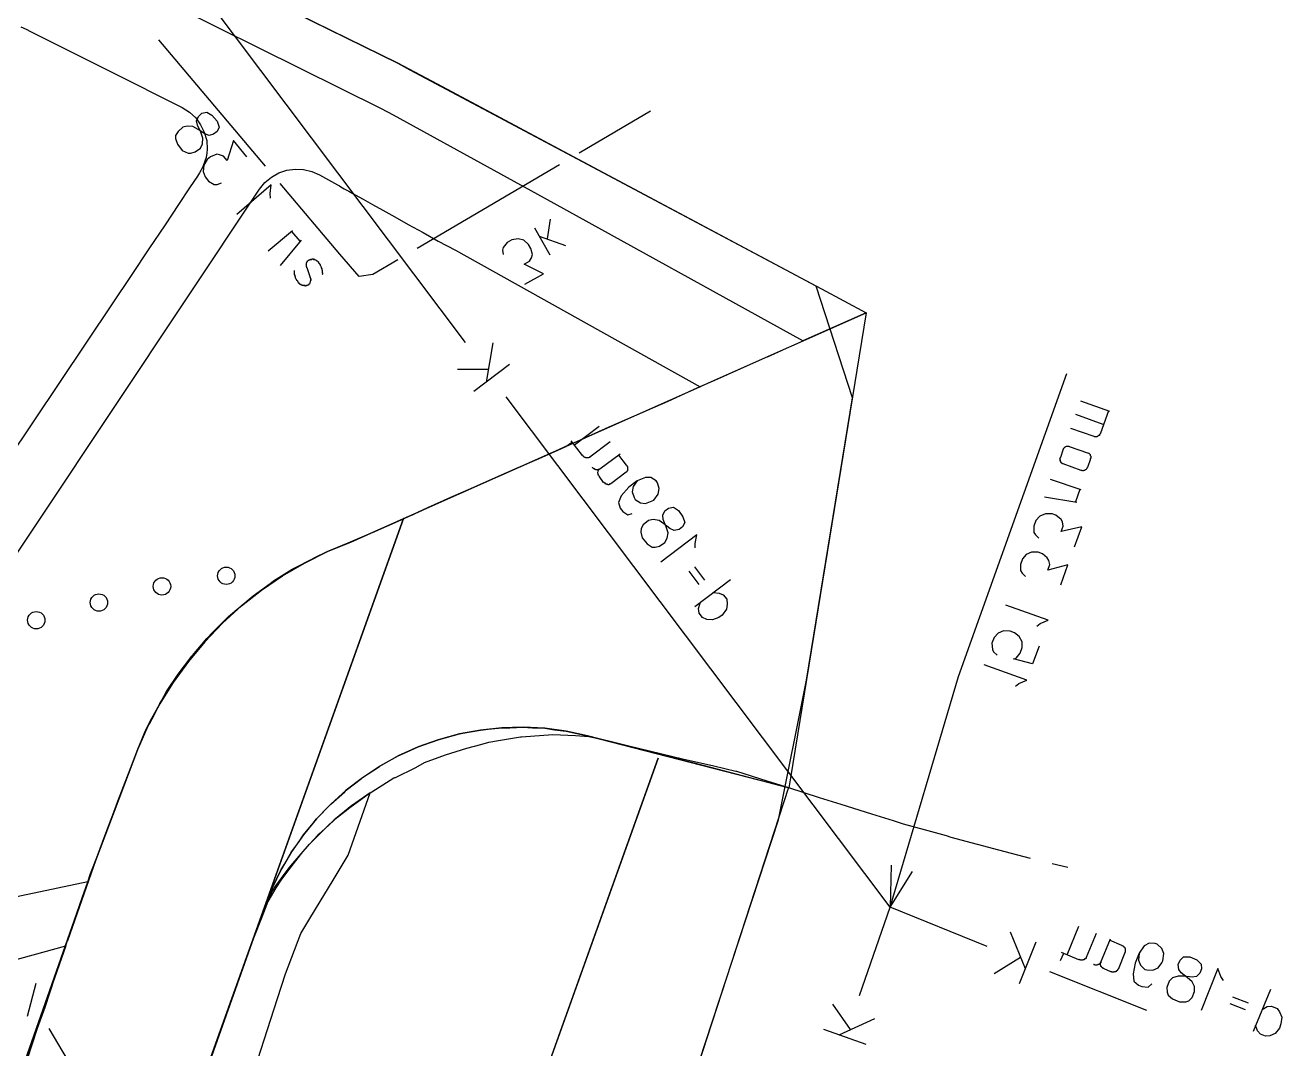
# Model space of a CAD drawing. Header units: metres. Extents: x 20 to 357, y 34 to 206.
# Drawn here: x 280.45 to 309.39, y 162.58 to 186.16 of the extents above; entities that cross this region are included whole.
import ezdxf

# ---------------------------------------------------------------- set-up
doc = ezdxf.new("R2010")
doc.units = ezdxf.units.M
for name, color, linetype in [('BOUNDARY', 7, 'Continuous'), ('CURB', 7, 'Continuous'), ('ELECTR_CABLE', 7, 'Continuous'), ('ELECTR_CABLE_COMM', 7, 'Continuous'), ('GRASS', 7, 'Continuous'), ('ROAD', 7, 'Continuous'), ('SEWER', 7, 'Continuous')]:
    doc.layers.add(name, color=color, linetype=linetype)

# ---------------------------------------------------------------- blocks, each defined once
blk = doc.blocks.new('БАРБАРИС_ТУНБЕРГА')
blk.add_circle((0, 0), 0.2)
blk = doc.blocks.new('ТУЯ_ЗАПАДНАЯ')
blk.add_circle((0, 0), 0.2)

msp = doc.modelspace()

# ---------------------------------------------------------------- linework, layer by layer
at = {"layer": 'BOUNDARY'}
msp.add_lwpolyline([(295.828, 161.838), (297.796, 167.854), (298.445, 171.076), (299.501, 177.576), (298.665, 180.149), (292.847, 183.251), (289.944, 184.802), (289.031, 185.286), (289.031, 185.286), (284.038, 187.738), (281.079, 189.19), (275.877, 191.741), (275.877, 191.741), (275.184, 192.126), (272.292, 193.699), (266.595, 196.812), (266.595, 196.812), (266.507, 196.845), (263.46, 198.109)], dxfattribs=at)
at = {"layer": 'CURB'}
for points in [[(297.544, 178.522), (297.884, 178.676)], [(280.507, 162.354), (280.738, 163.058), (280.914, 163.542), (281.145, 164.246), (281.31, 164.741), (281.552, 165.434), (281.717, 165.929), (281.893, 166.424), (281.893, 166.424), (281.959, 166.622), (282.146, 167.106), (282.41, 167.799), (282.586, 168.282), (282.85, 168.964), (283.037, 169.459), (283.048, 169.481), (283.048, 169.481), (283.235, 169.932), (283.235, 169.932), (283.334, 170.13), (283.587, 170.581), (283.708, 170.812), (283.708, 170.812), (283.972, 171.208), (284.291, 171.626), (284.302, 171.637), (284.302, 171.637), (284.632, 172.033), (284.632, 172.033), (284.775, 172.176), (285.138, 172.539), (285.369, 172.737), (285.369, 172.737), (285.699, 173.012), (286.127, 173.32), (286.171, 173.364), (286.171, 173.364), (286.6, 173.628), (286.6, 173.628), (286.754, 173.705), (287.216, 173.946), (287.502, 174.078), (287.502, 174.078), (287.887, 174.232), (288.371, 174.441), (288.448, 174.474), (288.448, 174.474), (289.042, 174.738), (289.515, 174.947), (290.186, 175.255), (290.659, 175.464), (291.341, 175.761), (291.813, 175.97), (292.484, 176.267), (292.957, 176.487), (293.265, 176.619), (293.265, 176.619), (293.628, 176.784), (294.101, 176.993), (294.783, 177.29), (295.256, 177.499), (295.927, 177.807), (296.4, 178.016), (297.071, 178.313)], [(284.676, 162.222), (284.863, 162.761), (285.039, 163.245), (285.292, 163.949), (285.468, 164.444), (285.523, 164.609), (285.523, 164.609), (285.721, 165.137), (285.907, 165.621), (286.127, 166.182), (286.127, 166.182), (286.204, 166.303), (286.512, 166.721), (286.567, 166.798), (286.567, 166.798), (286.996, 167.293), (287.359, 167.656), (287.645, 167.92), (287.645, 167.92), (287.931, 168.139), (288.349, 168.447), (288.943, 168.821), (288.943, 168.821), (288.965, 168.832), (288.965, 168.832), (288.976, 168.832), (289.449, 169.063), (289.647, 169.173), (289.647, 169.173), (290.131, 169.349), (290.626, 169.503), (290.945, 169.591), (290.945, 169.591), (291.132, 169.646), (291.132, 169.646), (291.352, 169.679), (291.857, 169.767), (291.879, 169.767), (291.879, 169.767), (292.605, 169.822), (293.122, 169.8), (293.43, 169.778), (293.43, 169.778), (293.859, 169.679), (294.354, 169.558), (295.08, 169.382), (295.586, 169.261), (296.312, 169.096), (296.818, 168.975), (296.829, 168.975), (296.829, 168.975), (297.532, 168.755), (298.027, 168.601), (298.731, 168.37), (299.237, 168.216), (299.941, 167.996), (300.436, 167.843), (300.667, 167.766), (300.667, 167.766), (301.151, 167.634), (301.657, 167.491), (301.767, 167.458), (301.767, 167.458), (302.372, 167.293), (302.867, 167.161), (303.592, 166.974)], [(304.098, 166.853), (304.461, 166.765)]]:
    msp.add_lwpolyline(points, dxfattribs=at)
at = {"layer": 'ELECTR_CABLE'}
for points in [[(285.984, 182.91), (283.532, 185.824)], [(284.874, 183.944), (284.918, 183.812), (284.918, 183.812), (284.874, 183.713), (284.874, 183.713), (284.786, 183.647), (284.786, 183.647), (284.687, 183.614), (284.687, 183.614), (284.588, 183.658), (284.588, 183.658), (284.434, 183.757), (284.434, 183.757), (284.313, 183.823), (284.313, 183.823), (284.181, 183.834), (284.181, 183.834), (284.082, 183.812), (284.082, 183.812), (283.972, 183.713), (283.972, 183.713), (283.917, 183.614), (283.917, 183.614), (283.917, 183.548), (283.917, 183.548), (283.961, 183.416), (283.961, 183.416), (284.071, 183.273), (284.071, 183.273), (284.203, 183.207), (284.203, 183.207), (284.269, 183.207), (284.269, 183.207), (284.368, 183.24), (284.368, 183.24), (284.489, 183.328), (284.489, 183.328), (284.533, 183.427), (284.533, 183.427), (284.544, 183.559), (284.544, 183.559), (284.5, 183.691), (284.5, 183.691), (284.423, 183.856), (284.423, 183.856), (284.401, 183.955), (284.401, 183.955), (284.445, 184.054), (284.445, 184.054), (284.522, 184.131), (284.522, 184.131), (284.632, 184.153), (284.632, 184.153), (284.753, 184.087), (284.753, 184.087), (284.874, 183.944)], [(294.849, 184.175), (293.21, 183.207)], [(285.556, 183.13), (285.248, 183.504), (285.248, 183.504), (285.105, 183.042), (285.105, 183.042), (285.017, 183.141), (285.017, 183.141), (284.929, 183.174), (284.929, 183.174), (284.863, 183.185), (284.863, 183.185), (284.72, 183.13), (284.72, 183.13), (284.643, 183.064), (284.643, 183.064), (284.566, 182.932), (284.566, 182.932), (284.555, 182.789), (284.555, 182.789), (284.599, 182.668), (284.599, 182.668), (284.676, 182.569), (284.676, 182.569), (284.808, 182.492), (284.808, 182.492), (284.874, 182.492), (284.874, 182.492), (284.973, 182.525)], [(292.759, 182.943), (289.482, 181.018)], [(286.105, 182.173), (286.094, 182.283), (286.094, 182.283), (286.116, 182.481), (286.116, 182.481), (285.325, 181.799)], [(289.031, 180.754), (288.459, 180.413), (288.459, 180.413), (288.14, 180.369), (288.14, 180.369), (287.7, 180.886), (287.7, 180.886), (286.325, 182.514)], [(292.539, 180.864), (292.187, 181.48)], [(292.539, 181.689), (292.473, 181.238)], [(286.611, 181.425), (286.05, 180.952)], [(286.809, 181.205), (286.325, 180.622)], [(286.589, 181.403), (286.776, 181.183)], [(291.956, 180.193), (292.385, 180.435), (292.385, 180.435), (291.945, 180.655), (291.945, 180.655), (292.066, 180.721), (292.066, 180.721), (292.11, 180.798), (292.11, 180.798), (292.132, 180.875), (292.132, 180.875), (292.099, 181.018), (292.099, 181.018), (292.044, 181.106), (292.044, 181.106), (291.934, 181.205), (291.934, 181.205), (291.802, 181.238), (291.802, 181.238), (291.66, 181.216), (291.66, 181.216), (291.55, 181.15), (291.55, 181.15), (291.462, 181.04), (291.462, 181.04), (291.44, 180.974), (291.44, 180.974), (291.462, 180.875)], [(292.902, 181.073), (292.297, 181.293)], [(286.941, 180.567), (286.941, 180.589), (286.941, 180.589), (286.93, 180.589), (286.93, 180.589), (286.93, 180.6), (286.93, 180.6), (286.93, 180.611), (286.93, 180.611), (286.93, 180.622), (286.93, 180.622), (286.93, 180.633), (286.93, 180.633), (286.919, 180.644), (286.919, 180.644), (286.93, 180.644), (286.93, 180.644), (286.93, 180.655), (286.93, 180.655), (286.93, 180.666), (286.93, 180.666), (286.93, 180.677), (286.93, 180.677), (286.93, 180.688), (286.93, 180.688), (286.941, 180.699), (286.941, 180.699), (286.941, 180.71), (286.941, 180.71), (286.952, 180.71), (286.952, 180.71), (286.952, 180.721), (286.952, 180.721), (286.952, 180.732), (286.952, 180.732), (286.963, 180.732), (286.963, 180.732), (286.974, 180.743), (286.974, 180.743), (286.985, 180.743), (286.985, 180.743), (286.985, 180.754), (286.985, 180.754), (286.996, 180.754), (286.996, 180.754), (287.007, 180.754), (287.007, 180.754), (287.007, 180.765), (287.007, 180.765), (287.018, 180.765), (287.018, 180.765), (287.029, 180.765), (287.029, 180.765), (287.04, 180.776), (287.04, 180.776), (287.04, 180.765), (287.04, 180.765), (287.051, 180.765), (287.051, 180.765), (287.062, 180.776), (287.062, 180.776), (287.073, 180.776), (287.073, 180.776), (287.084, 180.776), (287.084, 180.776), (287.084, 180.765), (287.084, 180.765), (287.095, 180.765), (287.095, 180.765), (287.106, 180.776), (287.106, 180.776), (287.106, 180.765), (287.106, 180.765), (287.117, 180.765), (287.117, 180.765), (287.128, 180.754), (287.128, 180.754), (287.139, 180.754), (287.139, 180.754), (287.15, 180.743), (287.15, 180.743), (287.161, 180.743), (287.161, 180.743), (287.161, 180.732), (287.161, 180.732), (287.172, 180.732), (287.172, 180.732), (287.183, 180.721), (287.183, 180.721), (287.194, 180.721), (287.194, 180.721), (287.194, 180.71), (287.194, 180.71), (287.205, 180.71), (287.205, 180.71), (287.205, 180.688), (287.205, 180.688), (287.227, 180.666), (287.227, 180.666), (287.227, 180.655), (287.227, 180.655), (287.249, 180.644), (287.249, 180.644), (287.249, 180.622), (287.249, 180.622), (287.26, 180.611), (287.26, 180.611), (287.271, 180.589), (287.271, 180.589), (287.271, 180.567), (287.271, 180.567), (287.282, 180.545), (287.282, 180.545), (287.282, 180.534), (287.282, 180.534), (287.293, 180.512), (287.293, 180.512), (287.293, 180.49), (287.293, 180.49), (287.293, 180.468), (287.293, 180.468), (287.293, 180.457), (287.293, 180.457), (287.304, 180.435), (287.304, 180.435), (287.293, 180.413)], [(286.941, 180.578), (287.018, 180.347)], [(286.754, 180.215), (286.743, 180.226), (286.743, 180.226), (286.732, 180.259), (286.732, 180.259), (286.721, 180.27), (286.721, 180.27), (286.71, 180.281), (286.71, 180.281), (286.699, 180.303), (286.699, 180.303), (286.688, 180.314), (286.688, 180.314), (286.677, 180.336), (286.677, 180.336), (286.677, 180.358), (286.677, 180.358), (286.666, 180.38), (286.666, 180.38), (286.666, 180.391), (286.666, 180.391), (286.655, 180.413), (286.655, 180.413), (286.655, 180.435), (286.655, 180.435), (286.655, 180.457), (286.655, 180.457), (286.655, 180.468), (286.655, 180.468), (286.655, 180.49), (286.655, 180.49), (286.655, 180.512)], [(287.007, 180.358), (287.018, 180.347), (287.018, 180.347), (287.018, 180.336), (287.018, 180.336), (287.029, 180.325), (287.029, 180.325), (287.018, 180.314), (287.018, 180.314), (287.029, 180.314), (287.029, 180.314), (287.029, 180.303), (287.029, 180.303), (287.029, 180.292), (287.029, 180.292), (287.029, 180.281), (287.029, 180.281), (287.018, 180.27), (287.018, 180.27), (287.018, 180.259), (287.018, 180.259), (287.018, 180.248), (287.018, 180.248), (287.018, 180.237), (287.018, 180.237), (287.007, 180.226), (287.007, 180.226), (287.007, 180.215), (287.007, 180.215), (286.996, 180.204), (286.996, 180.204), (286.996, 180.193), (286.996, 180.193), (286.985, 180.193), (286.985, 180.193), (286.985, 180.182), (286.985, 180.182), (286.974, 180.182), (286.974, 180.182), (286.974, 180.171), (286.974, 180.171), (286.963, 180.171), (286.963, 180.171), (286.952, 180.171), (286.952, 180.171), (286.952, 180.16), (286.952, 180.16), (286.941, 180.16), (286.941, 180.16), (286.93, 180.16), (286.93, 180.16), (286.919, 180.149), (286.919, 180.149), (286.908, 180.149), (286.908, 180.149), (286.897, 180.16), (286.897, 180.16), (286.886, 180.16), (286.886, 180.16), (286.886, 180.149), (286.886, 180.149), (286.875, 180.16), (286.875, 180.16), (286.864, 180.16), (286.864, 180.16), (286.853, 180.16), (286.853, 180.16), (286.842, 180.16), (286.842, 180.16), (286.831, 180.171), (286.831, 180.171), (286.82, 180.171), (286.82, 180.171), (286.809, 180.171), (286.809, 180.171), (286.809, 180.182), (286.809, 180.182), (286.798, 180.182), (286.798, 180.182), (286.787, 180.182), (286.787, 180.182), (286.776, 180.193), (286.776, 180.193), (286.776, 180.204), (286.776, 180.204), (286.765, 180.204), (286.765, 180.204), (286.765, 180.215), (286.765, 180.215), (286.754, 180.226)]]:
    msp.add_lwpolyline(points, dxfattribs=at)
at = {"layer": 'ELECTR_CABLE_COMM'}
for points in [[(280.507, 163.333), (280.705, 164.092)], [(282.839, 159.946), (281.002, 163.047)]]:
    msp.add_lwpolyline(points, dxfattribs=at)
at = {"layer": 'GRASS'}
for points in [[(266.595, 196.812), (275.756, 191.807), (275.877, 191.741), (289.031, 185.286), (289.306, 185.132), (292.803, 183.273), (298.786, 180.083), (299.82, 179.534), (298.357, 178.885), (292.407, 182.173), (288.932, 184.087), (288.657, 184.23), (275.525, 190.752), (275.404, 190.818), (266.243, 195.822), (266.144, 195.877), (257.917, 199.275), (257.895, 199.286), (258.269, 200.254), (266.496, 196.856)], [(272.974, 162.629), (273.051, 162.651), (273.15, 162.684), (273.282, 162.717), (273.447, 162.772), (273.357, 162.73), (273.469, 162.772), (281.387, 164.95), (276.383, 150.718), (276.339, 150.85), (272.875, 161.112), (272.798, 161.321), (272.765, 161.442), (272.732, 161.519), (272.71, 161.596), (272.677, 161.706), (272.655, 161.772), (272.644, 161.783), (272.413, 162.475), (272.952, 162.629)]]:
    msp.add_lwpolyline(points, close=True, dxfattribs=at)
for points in [[(280.353, 186.121), (280.474, 186.066), (280.573, 186.011), (282.399, 185.099), (284.071, 184.263), (284.236, 184.153), (284.379, 184.021), (284.489, 183.867), (284.577, 183.691), (284.632, 183.504), (284.643, 183.306), (284.632, 183.207), (284.621, 183.108), (284.555, 182.921), (284.533, 182.877), (284.467, 182.756), (284.423, 182.679), (284.236, 182.415), (283.983, 182.03), (283.675, 181.557), (283.301, 181.007), (282.894, 180.391), (282.454, 179.743), (278.22, 173.419)], [(279.089, 172.231), (285.852, 182.382), (285.973, 182.536), (286.127, 182.657), (286.292, 182.756), (286.479, 182.822), (286.666, 182.844), (286.864, 182.833), (287.051, 182.789), (287.227, 182.712), (287.645, 182.481), (287.689, 182.459), (287.722, 182.437), (287.799, 182.393), (287.909, 182.338), (288.052, 182.25), (288.239, 182.151), (288.448, 182.03), (288.69, 181.898), (288.965, 181.744), (289.273, 181.568), (289.614, 181.381), (289.966, 181.183), (290.362, 180.974), (295.993, 177.829), (287.953, 174.254), (287.414, 174.034), (286.886, 173.771), (286.38, 173.474), (285.896, 173.144), (285.435, 172.781), (284.995, 172.385), (284.588, 171.956), (284.214, 171.505), (283.862, 171.021), (283.554, 170.526), (283.279, 170.009), (283.037, 169.47), (282.069, 166.908), (281.431, 165.071), (281.673, 165.775), (281.893, 166.424), (276.614, 165.313)], [(285.578, 161.618), (286.259, 163.74), (286.446, 164.312), (286.798, 165.236), (286.985, 165.544), (287.139, 165.797), (287.546, 166.468), (287.887, 167.04), (288.393, 168.48), (287.986, 168.194), (287.975, 168.183), (287.601, 167.876), (287.568, 167.854), (287.249, 167.546), (287.194, 167.502), (286.919, 167.205), (286.842, 167.117), (286.622, 166.842), (286.523, 166.71), (286.358, 166.49), (286.226, 166.292), (286.149, 166.16), (286.006, 165.918), (285.962, 165.841), (286.138, 166.281), (286.347, 166.71), (286.424, 166.831), (286.589, 167.117), (286.743, 167.337), (286.864, 167.513), (287.084, 167.777), (287.161, 167.876), (287.436, 168.161), (287.491, 168.216), (287.81, 168.502), (287.843, 168.535), (288.195, 168.81), (288.217, 168.832), (288.613, 169.085), (288.624, 169.096), (289.042, 169.327), (289.163, 169.382), (289.504, 169.536), (289.636, 169.58), (289.966, 169.701), (290.12, 169.745), (290.45, 169.833), (290.615, 169.866), (290.934, 169.921), (291.11, 169.943), (291.429, 169.976), (291.616, 169.976), (291.923, 169.987), (292.132, 169.976), (292.418, 169.965), (292.638, 169.932), (292.913, 169.899), (293.397, 169.789), (297.875, 168.635), (298.027, 168.601), (295.828, 161.838)], [(292.55, 162.343), (295.025, 169.272), (283.587, 137.301)]]:
    msp.add_lwpolyline(points, dxfattribs=at)
at = {"layer": 'ROAD'}
msp.add_lwpolyline([(293.397, 169.789), (292.913, 169.899), (292.418, 169.965), (291.923, 169.987), (291.429, 169.976), (290.934, 169.921), (290.45, 169.833), (289.966, 169.701), (289.504, 169.536), (289.042, 169.327), (288.613, 169.085), (288.217, 168.821), (287.843, 168.535), (287.491, 168.216), (287.161, 167.876), (286.864, 167.513), (286.589, 167.117), (286.347, 166.71), (286.138, 166.281), (286.028, 165.995), (285.962, 165.841), (289.163, 174.793), (289.174, 174.804), (289.185, 174.804), (289.251, 174.837), (289.372, 174.881), (289.526, 174.958), (289.724, 175.046), (289.966, 175.156), (290.252, 175.277), (290.571, 175.42), (290.934, 175.585), (291.352, 175.772), (291.802, 175.97), (292.286, 176.179), (292.803, 176.41), (293.342, 176.652), (293.903, 176.905), (294.486, 177.158), (295.091, 177.433), (295.707, 177.708), (296.323, 177.983), (299.82, 179.534), (298.071, 168.821), (298.038, 168.59), (297.994, 168.601), (296.092, 169.096)], close=True, dxfattribs=at)
for points in [[(278.979, 158.131), (280.815, 163.344), (281.893, 166.424), (282.311, 167.546), (283.048, 169.481), (283.279, 170.009), (283.312, 170.064), (283.433, 170.284), (283.554, 170.537), (283.741, 170.823), (283.873, 171.032), (284.214, 171.505), (284.588, 171.956), (284.995, 172.385), (285.435, 172.781), (285.896, 173.144), (286.38, 173.474), (286.886, 173.771), (287.414, 174.034), (287.953, 174.254), (289.163, 174.793), (274.964, 135.112)], [(274.964, 135.112), (285.962, 165.841), (284.621, 162.057)]]:
    msp.add_lwpolyline(points, dxfattribs=at)
at = {"layer": 'SEWER'}
for points in [[(290.593, 178.852), (281.75, 190.609)], [(291.077, 177.939), (291.231, 178.841)], [(291.605, 178.346), (290.78, 177.719)], [(291.121, 178.225), (290.406, 178.225)], [(300.392, 166.809), (300.37, 165.841), (300.37, 165.841), (301.943, 171.153), (301.943, 171.153), (304.439, 178.137)], [(300.37, 165.841), (291.528, 177.598)], [(305.429, 177.257), (304.758, 177.499)], [(305.396, 177.279), (305.209, 176.762), (305.209, 176.762), (305.209, 176.751), (305.209, 176.751), (305.198, 176.74), (305.198, 176.74), (305.187, 176.729), (305.187, 176.729), (305.187, 176.718), (305.187, 176.718), (305.187, 176.707), (305.187, 176.707), (305.176, 176.707), (305.176, 176.707), (305.165, 176.707), (305.165, 176.707), (305.154, 176.696), (305.154, 176.696), (305.143, 176.685), (305.143, 176.685), (305.132, 176.674), (305.132, 176.674), (305.132, 176.685), (305.132, 176.685), (305.121, 176.674), (305.121, 176.674), (305.11, 176.674), (305.11, 176.674), (305.099, 176.674), (305.099, 176.674), (305.088, 176.674), (305.088, 176.674), (305.077, 176.674), (305.077, 176.674), (305.066, 176.685), (305.066, 176.685), (304.527, 176.872)], [(305.275, 176.96), (304.648, 177.191)], [(293.672, 176.916), (293.1, 176.487)], [(293.056, 176.553), (292.902, 176.443)], [(293.287, 176.245), (293.023, 176.586)], [(293.925, 176.564), (293.452, 176.212), (293.452, 176.212), (293.452, 176.201), (293.452, 176.201), (293.441, 176.201), (293.441, 176.201), (293.441, 176.19), (293.441, 176.19), (293.43, 176.201), (293.43, 176.201), (293.43, 176.19), (293.43, 176.19), (293.419, 176.19), (293.419, 176.19), (293.419, 176.201), (293.419, 176.201), (293.408, 176.19), (293.408, 176.19), (293.397, 176.19), (293.397, 176.19), (293.386, 176.19), (293.386, 176.19), (293.375, 176.19), (293.375, 176.19), (293.364, 176.19), (293.364, 176.19), (293.353, 176.201), (293.353, 176.201), (293.342, 176.201), (293.342, 176.201), (293.331, 176.212), (293.331, 176.212), (293.32, 176.212), (293.32, 176.212), (293.309, 176.223), (293.309, 176.223), (293.298, 176.234), (293.298, 176.234), (293.298, 176.245), (293.298, 176.245), (293.287, 176.245)], [(293.683, 175.937), (294.156, 176.289)], [(294.299, 176.025), (294.123, 176.256)], [(304.296, 176.212), (304.351, 176.377)], [(304.351, 176.377), (304.351, 176.388), (304.351, 176.388), (304.362, 176.388), (304.362, 176.388), (304.362, 176.399), (304.362, 176.399), (304.362, 176.41), (304.362, 176.41), (304.373, 176.421), (304.373, 176.421), (304.384, 176.421), (304.384, 176.421), (304.384, 176.432), (304.384, 176.432), (304.395, 176.443), (304.395, 176.443), (304.406, 176.443), (304.406, 176.443), (304.406, 176.454), (304.406, 176.454), (304.417, 176.454), (304.417, 176.454), (304.428, 176.465), (304.428, 176.465), (304.439, 176.465), (304.439, 176.465), (304.45, 176.465), (304.45, 176.465), (304.461, 176.465), (304.461, 176.465), (304.472, 176.465), (304.472, 176.465), (304.483, 176.465), (304.483, 176.465), (304.494, 176.465), (304.494, 176.465), (304.494, 176.454)], [(304.494, 176.454), (304.912, 176.311)], [(304.912, 176.311), (304.923, 176.311), (304.923, 176.311), (304.934, 176.3), (304.934, 176.3), (304.945, 176.3), (304.945, 176.3), (304.956, 176.289), (304.956, 176.289), (304.967, 176.278), (304.967, 176.278), (304.967, 176.267), (304.967, 176.267), (304.978, 176.267), (304.978, 176.267), (304.978, 176.256), (304.978, 176.256), (304.978, 176.245), (304.978, 176.245), (304.989, 176.234), (304.989, 176.234), (304.989, 176.223), (304.989, 176.223), (304.989, 176.212), (304.989, 176.212), (304.989, 176.201), (304.989, 176.201), (304.989, 176.19), (304.989, 176.19), (304.989, 176.179), (304.989, 176.179), (304.978, 176.179), (304.978, 176.179), (304.978, 176.168), (304.978, 176.168), (304.978, 176.157), (304.978, 176.157), (304.978, 176.146)], [(293.672, 175.772), (293.661, 175.783), (293.661, 175.783), (293.661, 175.794), (293.661, 175.794), (293.65, 175.794), (293.65, 175.794), (293.65, 175.805), (293.65, 175.805), (293.65, 175.816), (293.65, 175.816), (293.65, 175.827), (293.65, 175.827), (293.639, 175.838), (293.639, 175.838), (293.639, 175.849), (293.639, 175.849), (293.639, 175.86), (293.639, 175.86), (293.65, 175.86), (293.65, 175.86), (293.639, 175.871), (293.639, 175.871), (293.65, 175.882), (293.65, 175.882), (293.65, 175.893), (293.65, 175.893), (293.65, 175.904), (293.65, 175.904), (293.661, 175.915), (293.661, 175.915), (293.672, 175.926), (293.672, 175.926), (293.683, 175.937), (293.683, 175.937), (293.672, 175.926), (293.672, 175.926), (293.672, 175.937), (293.672, 175.937), (293.661, 175.926), (293.661, 175.926), (293.65, 175.915), (293.65, 175.915), (293.639, 175.926), (293.639, 175.926), (293.639, 175.915), (293.639, 175.915), (293.628, 175.915), (293.628, 175.915), (293.617, 175.915), (293.617, 175.915), (293.606, 175.915), (293.606, 175.915), (293.595, 175.915), (293.595, 175.915), (293.584, 175.926), (293.584, 175.926), (293.573, 175.926), (293.573, 175.926), (293.573, 175.937), (293.573, 175.937), (293.562, 175.937), (293.562, 175.937), (293.551, 175.937), (293.551, 175.937), (293.54, 175.937), (293.54, 175.937), (293.54, 175.948), (293.54, 175.948), (293.529, 175.959), (293.529, 175.959), (293.518, 175.97), (293.518, 175.97), (293.518, 175.981)], [(294.299, 176.025), (294.299, 176.014), (294.299, 176.014), (294.31, 176.014), (294.31, 176.014), (294.31, 176.003), (294.31, 176.003), (294.321, 175.992), (294.321, 175.992), (294.321, 175.981), (294.321, 175.981), (294.321, 175.97), (294.321, 175.97), (294.321, 175.959), (294.321, 175.959), (294.332, 175.959), (294.332, 175.959), (294.321, 175.948), (294.321, 175.948), (294.321, 175.937), (294.321, 175.937), (294.332, 175.926), (294.332, 175.926), (294.321, 175.926), (294.321, 175.926), (294.332, 175.915), (294.332, 175.915), (294.321, 175.915), (294.321, 175.915), (294.321, 175.904), (294.321, 175.904), (294.321, 175.893), (294.321, 175.893), (294.31, 175.882), (294.31, 175.882), (294.299, 175.882), (294.299, 175.882), (294.31, 175.871), (294.31, 175.871), (294.299, 175.871), (294.299, 175.871), (294.299, 175.86), (294.299, 175.86), (294.288, 175.86)], [(304.351, 176.058), (304.34, 176.058), (304.34, 176.058), (304.329, 176.058), (304.329, 176.058), (304.329, 176.069), (304.329, 176.069), (304.318, 176.069), (304.318, 176.069), (304.318, 176.08), (304.318, 176.08), (304.307, 176.08), (304.307, 176.08), (304.307, 176.091), (304.307, 176.091), (304.296, 176.091), (304.296, 176.091), (304.296, 176.102), (304.296, 176.102), (304.296, 176.113), (304.296, 176.113), (304.285, 176.113), (304.285, 176.113), (304.285, 176.124), (304.285, 176.124), (304.296, 176.135), (304.296, 176.135), (304.285, 176.135), (304.285, 176.135), (304.285, 176.146), (304.285, 176.146), (304.285, 176.157), (304.285, 176.157), (304.274, 176.168), (304.274, 176.168), (304.285, 176.168), (304.285, 176.168), (304.285, 176.179), (304.285, 176.179), (304.285, 176.19), (304.285, 176.19), (304.296, 176.201), (304.296, 176.201), (304.296, 176.212)], [(304.769, 175.904), (304.351, 176.058)], [(304.923, 175.992), (304.912, 175.981), (304.912, 175.981), (304.912, 175.97), (304.912, 175.97), (304.901, 175.959), (304.901, 175.959), (304.901, 175.948), (304.901, 175.948), (304.89, 175.937), (304.89, 175.937), (304.879, 175.926), (304.879, 175.926), (304.868, 175.915), (304.868, 175.915), (304.857, 175.915), (304.857, 175.915), (304.846, 175.904), (304.846, 175.904), (304.835, 175.904), (304.835, 175.904), (304.835, 175.893), (304.835, 175.893), (304.824, 175.904), (304.824, 175.904), (304.813, 175.893), (304.813, 175.893), (304.802, 175.904), (304.802, 175.904), (304.791, 175.893), (304.791, 175.893), (304.78, 175.904), (304.78, 175.904), (304.769, 175.904)], [(304.978, 176.146), (304.923, 175.992)], [(293.771, 175.629), (293.672, 175.772)], [(294.288, 175.86), (293.936, 175.596)], [(294.541, 175.662), (294.453, 175.53), (294.453, 175.53), (294.431, 175.409), (294.431, 175.409), (294.475, 175.277), (294.475, 175.277), (294.497, 175.233), (294.497, 175.233), (294.618, 175.156), (294.618, 175.156), (294.739, 175.145), (294.739, 175.145), (294.893, 175.2), (294.893, 175.2), (294.926, 175.222), (294.926, 175.222), (295.025, 175.354), (295.025, 175.354), (295.047, 175.486), (295.047, 175.486), (295.014, 175.618), (295.014, 175.618), (294.981, 175.662), (294.981, 175.662), (294.86, 175.739), (294.86, 175.739), (294.739, 175.739), (294.739, 175.739), (294.541, 175.662), (294.541, 175.662), (294.354, 175.519), (294.354, 175.519), (294.178, 175.321), (294.178, 175.321), (294.112, 175.167), (294.112, 175.167), (294.156, 175.035), (294.156, 175.035), (294.211, 174.958), (294.211, 174.958), (294.332, 174.881), (294.332, 174.881), (294.431, 174.914)], [(304.769, 175.453), (304.065, 175.695)], [(293.936, 175.596), (293.925, 175.585), (293.925, 175.585), (293.914, 175.585), (293.914, 175.585), (293.903, 175.585), (293.903, 175.585), (293.903, 175.574), (293.903, 175.574), (293.892, 175.574), (293.892, 175.574), (293.881, 175.574), (293.881, 175.574), (293.87, 175.574), (293.87, 175.574), (293.87, 175.585), (293.87, 175.585), (293.859, 175.574), (293.859, 175.574), (293.859, 175.585), (293.859, 175.585), (293.848, 175.585), (293.848, 175.585), (293.837, 175.585), (293.837, 175.585), (293.826, 175.585), (293.826, 175.585), (293.826, 175.596), (293.826, 175.596), (293.815, 175.585), (293.815, 175.585), (293.815, 175.596), (293.815, 175.596), (293.815, 175.607), (293.815, 175.607), (293.804, 175.607), (293.804, 175.607), (293.793, 175.607), (293.793, 175.607), (293.793, 175.618), (293.793, 175.618), (293.782, 175.618), (293.782, 175.618), (293.782, 175.629), (293.782, 175.629), (293.771, 175.629)], [(304.736, 175.464), (304.637, 175.178)], [(304.67, 175.167), (303.922, 175.288)], [(295.597, 174.837), (295.641, 174.705), (295.641, 174.705), (295.586, 174.606), (295.586, 174.606), (295.509, 174.54), (295.509, 174.54), (295.399, 174.518), (295.399, 174.518), (295.3, 174.562), (295.3, 174.562), (295.157, 174.672), (295.157, 174.672), (295.047, 174.749), (295.047, 174.749), (294.915, 174.771), (294.915, 174.771), (294.805, 174.749), (294.805, 174.749), (294.684, 174.65), (294.684, 174.65), (294.64, 174.562), (294.64, 174.562), (294.629, 174.485), (294.629, 174.485), (294.662, 174.353), (294.662, 174.353), (294.772, 174.21), (294.772, 174.21), (294.893, 174.133), (294.893, 174.133), (294.959, 174.133), (294.959, 174.133), (295.058, 174.155), (295.058, 174.155), (295.179, 174.243), (295.179, 174.243), (295.234, 174.342), (295.234, 174.342), (295.256, 174.463), (295.256, 174.463), (295.212, 174.606), (295.212, 174.606), (295.146, 174.771), (295.146, 174.771), (295.135, 174.87), (295.135, 174.87), (295.179, 174.969), (295.179, 174.969), (295.267, 175.035), (295.267, 175.035), (295.377, 175.057), (295.377, 175.057), (295.498, 174.98), (295.498, 174.98), (295.597, 174.837)], [(304.615, 174.144), (304.78, 174.606), (304.78, 174.606), (304.307, 174.496), (304.307, 174.496), (304.351, 174.617), (304.351, 174.617), (304.34, 174.716), (304.34, 174.716), (304.307, 174.771), (304.307, 174.771), (304.186, 174.87), (304.186, 174.87), (304.098, 174.903), (304.098, 174.903), (303.944, 174.903), (303.944, 174.903), (303.812, 174.848), (303.812, 174.848), (303.724, 174.749), (303.724, 174.749), (303.68, 174.617), (303.68, 174.617), (303.68, 174.474), (303.68, 174.474), (303.713, 174.419), (303.713, 174.419), (303.79, 174.342)], [(295.883, 174.122), (295.883, 174.221), (295.883, 174.221), (295.916, 174.419), (295.916, 174.419), (295.091, 173.793)], [(304.296, 173.265), (304.461, 173.727), (304.461, 173.727), (303.999, 173.606), (303.999, 173.606), (304.043, 173.738), (304.043, 173.738), (304.021, 173.826), (304.021, 173.826), (303.988, 173.891), (303.988, 173.891), (303.878, 173.979), (303.878, 173.979), (303.779, 174.023), (303.779, 174.023), (303.625, 174.023), (303.625, 174.023), (303.504, 173.968), (303.504, 173.968), (303.416, 173.87), (303.416, 173.87), (303.373, 173.738), (303.373, 173.738), (303.373, 173.595), (303.373, 173.595), (303.406, 173.54), (303.406, 173.54), (303.483, 173.463)], [(296.103, 173.375), (295.872, 173.683)], [(295.971, 173.276), (295.74, 173.584)], [(296.697, 173.386), (295.872, 172.759)], [(296.301, 173.089), (296.433, 173.078), (296.433, 173.078), (296.521, 173.034), (296.521, 173.034), (296.609, 172.935), (296.609, 172.935), (296.62, 172.825), (296.62, 172.825), (296.598, 172.704), (296.598, 172.704), (296.499, 172.572), (296.499, 172.572), (296.422, 172.517), (296.422, 172.517), (296.279, 172.462), (296.279, 172.462), (296.147, 172.473), (296.147, 172.473), (296.048, 172.517), (296.048, 172.517), (295.971, 172.616), (295.971, 172.616), (295.96, 172.726), (295.96, 172.726), (295.993, 172.847)], [(303.746, 172.319), (303.823, 172.374), (303.823, 172.374), (304.01, 172.451), (304.01, 172.451), (303.032, 172.803)], [(303.801, 171.857), (303.647, 171.45), (303.647, 171.45), (303.208, 171.56), (303.208, 171.56), (303.274, 171.582), (303.274, 171.582), (303.362, 171.692), (303.362, 171.692), (303.406, 171.824), (303.406, 171.824), (303.406, 171.956), (303.406, 171.956), (303.34, 172.077), (303.34, 172.077), (303.23, 172.165), (303.23, 172.165), (303.131, 172.198), (303.131, 172.198), (302.977, 172.209), (302.977, 172.209), (302.856, 172.154), (302.856, 172.154), (302.768, 172.055), (302.768, 172.055), (302.713, 171.923), (302.713, 171.923), (302.724, 171.78), (302.724, 171.78), (302.746, 171.725), (302.746, 171.725), (302.834, 171.648)], [(303.252, 170.933), (303.329, 170.999), (303.329, 170.999), (303.515, 171.076), (303.515, 171.076), (302.537, 171.428)], [(300.37, 165.841), (300.887, 166.666)], [(299.666, 163.806), (300.37, 165.841)], [(302.603, 164.939), (300.37, 165.841)], [(303.483, 164.422), (303.142, 165.269)], [(304.703, 165.401), (304.439, 164.741)], [(305.11, 165.236), (304.879, 164.686), (304.879, 164.686), (304.879, 164.675), (304.879, 164.675), (304.879, 164.664), (304.879, 164.664), (304.868, 164.664), (304.868, 164.664), (304.857, 164.653), (304.857, 164.653), (304.846, 164.653), (304.846, 164.653), (304.846, 164.642), (304.846, 164.642), (304.835, 164.631), (304.835, 164.631), (304.835, 164.642), (304.835, 164.642), (304.824, 164.631), (304.824, 164.631), (304.813, 164.631), (304.813, 164.631), (304.802, 164.62), (304.802, 164.62), (304.791, 164.631), (304.791, 164.631), (304.78, 164.62), (304.78, 164.62), (304.769, 164.62), (304.769, 164.62), (304.758, 164.62), (304.758, 164.62), (304.747, 164.631), (304.747, 164.631), (304.736, 164.631), (304.736, 164.631), (304.725, 164.642), (304.725, 164.642), (304.714, 164.631)], [(303.724, 165.038), (303.34, 164.081)], [(305.22, 164.576), (305.44, 165.115)], [(305.704, 164.961), (305.418, 165.082)], [(305.704, 164.961), (305.715, 164.961), (305.715, 164.961), (305.726, 164.95), (305.726, 164.95), (305.737, 164.95), (305.737, 164.95), (305.737, 164.939), (305.737, 164.939), (305.748, 164.939), (305.748, 164.939), (305.748, 164.928), (305.748, 164.928), (305.759, 164.928), (305.759, 164.928), (305.77, 164.917), (305.77, 164.917), (305.77, 164.906), (305.77, 164.906), (305.781, 164.895), (305.781, 164.895), (305.77, 164.895), (305.77, 164.895), (305.781, 164.884), (305.781, 164.884), (305.781, 164.873), (305.781, 164.873), (305.781, 164.862), (305.781, 164.862), (305.781, 164.851), (305.781, 164.851), (305.781, 164.84), (305.781, 164.84), (305.781, 164.829), (305.781, 164.829), (305.781, 164.818)], [(306.1, 164.785), (306.089, 164.62), (306.089, 164.62), (306.133, 164.51), (306.133, 164.51), (306.232, 164.411), (306.232, 164.411), (306.276, 164.4), (306.276, 164.4), (306.419, 164.389), (306.419, 164.389), (306.54, 164.444), (306.54, 164.444), (306.628, 164.565), (306.628, 164.565), (306.65, 164.609), (306.65, 164.609), (306.672, 164.774), (306.672, 164.774), (306.628, 164.895), (306.628, 164.895), (306.518, 164.994), (306.518, 164.994), (306.474, 165.005), (306.474, 165.005), (306.331, 165.016), (306.331, 165.016), (306.221, 164.95), (306.221, 164.95), (306.1, 164.785), (306.1, 164.785), (306.012, 164.554), (306.012, 164.554), (305.968, 164.312), (305.968, 164.312), (305.979, 164.136), (305.979, 164.136), (306.089, 164.048), (306.089, 164.048), (306.166, 164.015), (306.166, 164.015), (306.309, 164.004), (306.309, 164.004), (306.397, 164.081)], [(303.373, 164.686), (302.768, 164.312)], [(304.362, 164.774), (304.285, 164.609)], [(304.714, 164.631), (304.318, 164.796)], [(305.781, 164.818), (305.616, 164.411)], [(307.431, 164.631), (307.53, 164.532), (307.53, 164.532), (307.541, 164.422), (307.541, 164.422), (307.497, 164.323), (307.497, 164.323), (307.42, 164.246), (307.42, 164.246), (307.321, 164.235), (307.321, 164.235), (307.134, 164.257), (307.134, 164.257), (307.002, 164.257), (307.002, 164.257), (306.87, 164.213), (306.87, 164.213), (306.793, 164.136), (306.793, 164.136), (306.738, 163.993), (306.738, 163.993), (306.749, 163.883), (306.749, 163.883), (306.771, 163.817), (306.771, 163.817), (306.87, 163.729), (306.87, 163.729), (307.035, 163.663), (307.035, 163.663), (307.178, 163.663), (307.178, 163.663), (307.244, 163.685), (307.244, 163.685), (307.321, 163.762), (307.321, 163.762), (307.376, 163.905), (307.376, 163.905), (307.376, 164.015), (307.376, 164.015), (307.321, 164.125), (307.321, 164.125), (307.211, 164.224), (307.211, 164.224), (307.068, 164.334), (307.068, 164.334), (307.013, 164.411), (307.013, 164.411), (307.002, 164.521), (307.002, 164.521), (307.046, 164.62), (307.046, 164.62), (307.123, 164.697), (307.123, 164.697), (307.266, 164.697), (307.266, 164.697), (307.431, 164.631)], [(305.297, 164.422), (305.286, 164.433), (305.286, 164.433), (305.275, 164.433), (305.275, 164.433), (305.264, 164.444), (305.264, 164.444), (305.253, 164.444), (305.253, 164.444), (305.264, 164.444), (305.264, 164.444), (305.253, 164.455), (305.253, 164.455), (305.242, 164.455), (305.242, 164.455), (305.242, 164.466), (305.242, 164.466), (305.231, 164.466), (305.231, 164.466), (305.231, 164.477), (305.231, 164.477), (305.22, 164.477), (305.22, 164.477), (305.231, 164.488), (305.231, 164.488), (305.22, 164.488), (305.22, 164.488), (305.22, 164.499), (305.22, 164.499), (305.209, 164.51), (305.209, 164.51), (305.209, 164.521), (305.209, 164.521), (305.209, 164.532), (305.209, 164.532), (305.209, 164.543), (305.209, 164.543), (305.209, 164.554), (305.209, 164.554), (305.22, 164.565), (305.22, 164.565), (305.22, 164.576), (305.22, 164.576), (305.22, 164.565), (305.22, 164.565), (305.209, 164.565), (305.209, 164.565), (305.209, 164.554), (305.209, 164.554), (305.198, 164.543), (305.198, 164.543), (305.187, 164.543), (305.187, 164.543), (305.187, 164.532), (305.187, 164.532), (305.176, 164.521), (305.176, 164.521), (305.165, 164.521), (305.165, 164.521), (305.154, 164.521), (305.154, 164.521), (305.143, 164.51), (305.143, 164.51), (305.132, 164.51), (305.132, 164.51), (305.121, 164.51), (305.121, 164.51), (305.11, 164.51), (305.11, 164.51), (305.099, 164.51), (305.099, 164.51), (305.088, 164.51), (305.088, 164.51), (305.077, 164.51), (305.077, 164.51), (305.066, 164.521), (305.066, 164.521), (305.055, 164.521)], [(305.451, 164.356), (305.297, 164.422)], [(305.616, 164.411), (305.605, 164.411), (305.605, 164.411), (305.605, 164.4), (305.605, 164.4), (305.605, 164.389), (305.605, 164.389), (305.594, 164.389), (305.594, 164.389), (305.594, 164.378), (305.594, 164.378), (305.583, 164.378), (305.583, 164.378), (305.572, 164.367), (305.572, 164.367), (305.572, 164.356), (305.572, 164.356), (305.561, 164.367), (305.561, 164.367), (305.561, 164.356), (305.561, 164.356), (305.55, 164.356), (305.55, 164.356), (305.539, 164.356), (305.539, 164.356), (305.528, 164.345), (305.528, 164.345), (305.528, 164.356), (305.528, 164.356), (305.517, 164.356), (305.517, 164.356), (305.517, 164.345), (305.517, 164.345), (305.506, 164.345), (305.506, 164.345), (305.495, 164.356), (305.495, 164.356), (305.495, 164.345), (305.495, 164.345), (305.484, 164.345), (305.484, 164.345), (305.473, 164.356), (305.473, 164.356), (305.462, 164.356), (305.462, 164.356), (305.451, 164.356)], [(308.047, 164.158), (307.981, 164.246), (307.981, 164.246), (307.915, 164.433), (307.915, 164.433), (307.53, 163.465)], [(306.276, 163.465), (304.043, 164.356)], [(309.125, 163.949), (308.729, 162.981)], [(299.457, 163.025), (299.05, 163.608)], [(308.553, 163.476), (308.201, 163.619)], [(308.619, 163.63), (308.256, 163.773)], [(308.938, 163.487), (309.048, 163.553), (309.048, 163.553), (309.147, 163.564), (309.147, 163.564), (309.279, 163.509), (309.279, 163.509), (309.333, 163.432), (309.333, 163.432), (309.388, 163.311), (309.388, 163.311), (309.367, 163.157), (309.367, 163.157), (309.333, 163.058), (309.333, 163.058), (309.235, 162.937), (309.235, 162.937), (309.114, 162.882), (309.114, 162.882), (309.015, 162.871), (309.015, 162.871), (308.894, 162.915), (308.894, 162.915), (308.828, 162.992), (308.828, 162.992), (308.784, 163.124)], [(299.193, 162.904), (300.018, 163.278)], [(299.82, 162.684), (298.841, 163.025)]]:
    msp.add_lwpolyline(points, dxfattribs=at)

# ---------------------------------------------------------------- block references
at = {"layer": 'BUSH'}
for name, p in [('ТУЯ_ЗАПАДНАЯ', (285.083, 173.476)), ('ТУЯ_ЗАПАДНАЯ', (283.603, 173.233)), ('БАРБАРИС_ТУНБЕРГА', (282.15, 172.861)), ('БАРБАРИС_ТУНБЕРГА', (280.707, 172.454))]:
    msp.add_blockref(name, p, dxfattribs=at)

doc.saveas('drawing.dxf')
